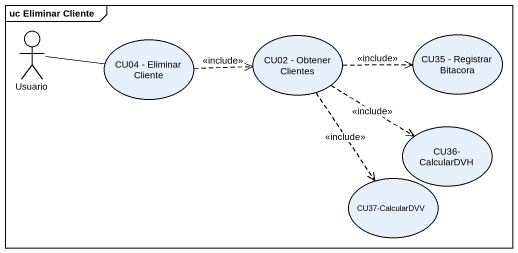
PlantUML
@startuml
mainframe uc Eliminar Cliente
actor Usuario
usecase "CU04 - Eliminar Cliente" as CU04_Eliminar_Cliente
usecase "CU02 - Obtener Clientes" as CU02_Obtener_Clientes
usecase "CU35 - Registrar Bitacora" as CU35_Registrar_Bitacora
usecase "CU36- CalcularDVH" as CU36_CalcularDVH
usecase "CU37-CalcularDVV" as CU37_CalcularDVV
Usuario -right- CU04_Eliminar_Cliente
CU04_Eliminar_Cliente .right.> CU02_Obtener_Clientes : <<include>>
CU02_Obtener_Clientes .right.> CU35_Registrar_Bitacora : <<include>>
CU02_Obtener_Clientes ..> CU36_CalcularDVH : <<include>>
CU02_Obtener_Clientes ..> CU37_CalcularDVV : <<include>>
@enduml
